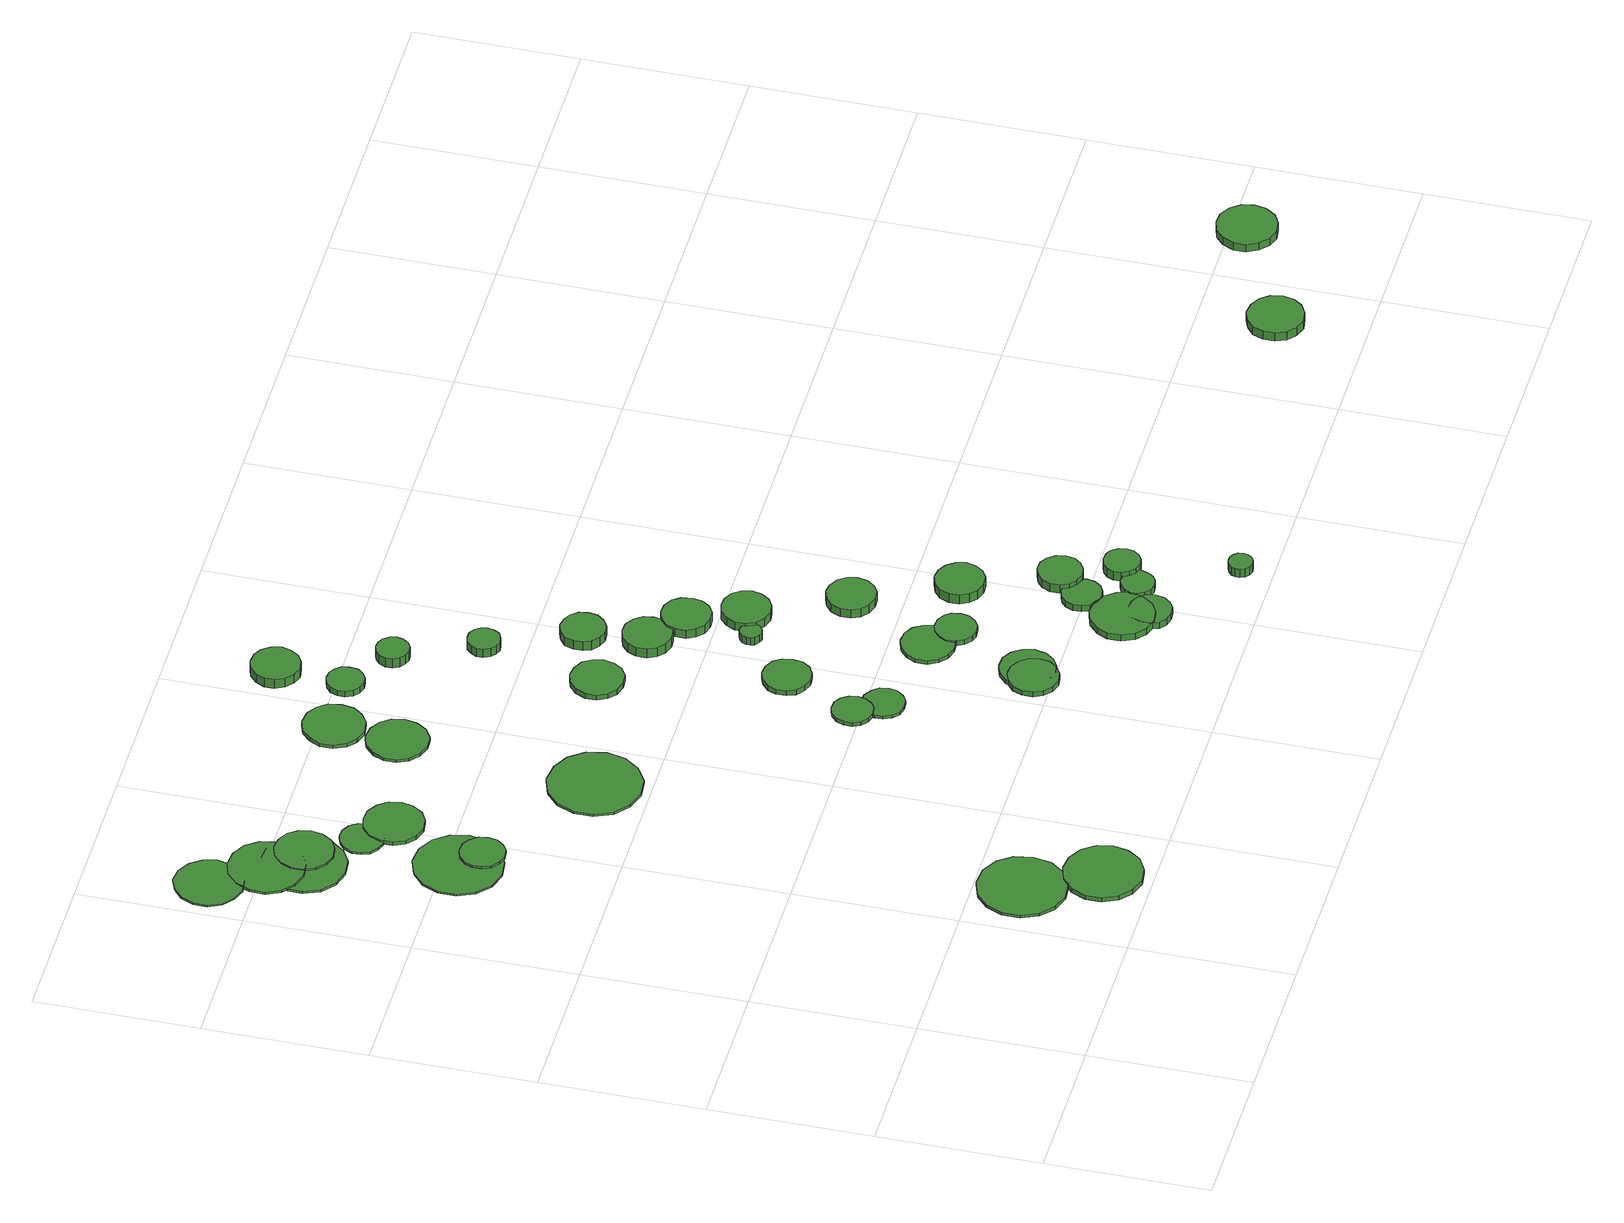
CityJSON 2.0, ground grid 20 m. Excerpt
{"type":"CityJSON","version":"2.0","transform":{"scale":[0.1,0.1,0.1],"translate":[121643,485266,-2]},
"CityObjects":{
"tree1":{"type":"SolitaryVegetationObject","attributes":{"function":"something"},"geometry":[{"type":"MultiSurface","lod":"1","boundaries":[[[0,1,2,3,4,5,6,7,8,9,10,11,12,13,14]],[[15,16,17,18,19,20,21,22,23,24,25,26,27,28,29]],[[0,29,28,1]],[[1,28,27,2]],[[2,27,26,3]],[[3,26,25,4]],[[4,25,24,5]],[[5,24,23,6]],[[6,23,22,7]],[[7,22,21,8]],[[8,21,20,9]],[[9,20,19,10]],[[10,19,18,11]],[[11,18,17,12]],[[12,17,16,13]],[[13,16,15,14]],[[14,15,29,0]]]}]},
"tree2":{"type":"SolitaryVegetationObject","attributes":{"function":"something"},"geometry":[{"type":"MultiSurface","lod":"1","boundaries":[[[30,31,32,33,34,35,36,37,38,39,40,41,42,43,44]],[[45,46,47,48,49,50,51,52,53,54,55,56,57,58,59]],[[30,59,58,31]],[[31,58,57,32]],[[32,57,56,33]],[[33,56,55,34]],[[34,55,54,35]],[[35,54,53,36]],[[36,53,52,37]],[[37,52,51,38]],[[38,51,50,39]],[[39,50,49,40]],[[40,49,48,41]],[[41,48,47,42]],[[42,47,46,43]],[[43,46,45,44]],[[44,45,59,30]]]}]},
"tree3":{"type":"SolitaryVegetationObject","attributes":{"function":"something"},"geometry":[{"type":"MultiSurface","lod":"1","boundaries":[[[60,61,62,63,64,65,66,67,68,69,70,71,72,73,74]],[[75,76,77,78,79,80,81,82,83,84,85,86,87,88,89]],[[60,89,88,61]],[[61,88,87,62]],[[62,87,86,63]],[[63,86,85,64]],[[64,85,84,65]],[[65,84,83,66]],[[66,83,82,67]],[[67,82,81,68]],[[68,81,80,69]],[[69,80,79,70]],[[70,79,78,71]],[[71,78,77,72]],[[72,77,76,73]],[[73,76,75,74]],[[74,75,89,60]]]}]},
"tree4":{"type":"SolitaryVegetationObject","attributes":{"function":"something"},"geometry":[{"type":"MultiSurface","lod":"1","boundaries":[[[90,91,92,93,94,95,96,97,98,99,100,101,102,103,104]],[[105,106,107,108,109,110,111,112,113,114,115,116,117,118,119]],[[90,119,118,91]],[[91,118,117,92]],[[92,117,116,93]],[[93,116,115,94]],[[94,115,114,95]],[[95,114,113,96]],[[96,113,112,97]],[[97,112,111,98]],[[98,111,110,99]],[[99,110,109,100]],[[100,109,108,101]],[[101,108,107,102]],[[102,107,106,103]],[[103,106,105,104]],[[104,105,119,90]]]}]},
"tree5":{"type":"SolitaryVegetationObject","attributes":{"function":"something"},"geometry":[{"type":"MultiSurface","lod":"1","boundaries":[[[120,121,122,123,124,125,126,127,128,129,130,131,132,133,134]],[[135,136,137,138,139,140,141,142,143,144,145,146,147,148,149]],[[120,149,148,121]],[[121,148,147,122]],[[122,147,146,123]],[[123,146,145,124]],[[124,145,144,125]],[[125,144,143,126]],[[126,143,142,127]],[[127,142,141,128]],[[128,141,140,129]],[[129,140,139,130]],[[130,139,138,131]],[[131,138,137,132]],[[132,137,136,133]],[[133,136,135,134]],[[134,135,149,120]]]}]},
"tree6":{"type":"SolitaryVegetationObject","attributes":{"function":"something"},"geometry":[{"type":"MultiSurface","lod":"1","boundaries":[[[150,151,152,153,154,155,156,157,158,159,160,161,162,163,164]],[[165,166,167,168,169,170,171,172,173,174,175,176,177,178,179]],[[150,179,178,151]],[[151,178,177,152]],[[152,177,176,153]],[[153,176,175,154]],[[154,175,174,155]],[[155,174,173,156]],[[156,173,172,157]],[[157,172,171,158]],[[158,171,170,159]],[[159,170,169,160]],[[160,169,168,161]],[[161,168,167,162]],[[162,167,166,163]],[[163,166,165,164]],[[164,165,179,150]]]}]},
"tree7":{"type":"SolitaryVegetationObject","attributes":{"function":"something"},"geometry":[{"type":"MultiSurface","lod":"1","boundaries":[[[180,181,182,183,184,185,186,187,188,189,190,191,192,193,194]],[[195,196,197,198,199,200,201,202,203,204,205,206,207,208,209]],[[180,209,208,181]],[[181,208,207,182]],[[182,207,206,183]],[[183,206,205,184]],[[184,205,204,185]],[[185,204,203,186]],[[186,203,202,187]],[[187,202,201,188]],[[188,201,200,189]],[[189,200,199,190]],[[190,199,198,191]],[[191,198,197,192]],[[192,197,196,193]],[[193,196,195,194]],[[194,195,209,180]]]}]},
"tree8":{"type":"SolitaryVegetationObject","attributes":{"function":"something"},"geometry":[{"type":"MultiSurface","lod":"1","boundaries":[[[210,211,212,213,214,215,216,217,218,219,220,221,222,223,224]],[[225,226,227,228,229,230,231,232,233,234,235,236,237,238,239]],[[210,239,238,211]],[[211,238,237,212]],[[212,237,236,213]],[[213,236,235,214]],[[214,235,234,215]],[[215,234,233,216]],[[216,233,232,217]],[[217,232,231,218]],[[218,231,230,219]],[[219,230,229,220]],[[220,229,228,221]],[[221,228,227,222]],[[222,227,226,223]],[[223,226,225,224]],[[224,225,239,210]]]}]},
"tree9":{"type":"SolitaryVegetationObject","attributes":{"function":"something"},"geometry":[{"type":"MultiSurface","lod":"1","boundaries":[[[240,241,242,243,244,245,246,247,248,249,250,251,252,253,254]],[[255,256,257,258,259,260,261,262,263,264,265,266,267,268,269]],[[240,269,268,241]],[[241,268,267,242]],[[242,267,266,243]],[[243,266,265,244]],[[244,265,264,245]],[[245,264,263,246]],[[246,263,262,247]],[[247,262,261,248]],[[248,261,260,249]],[[249,260,259,250]],[[250,259,258,251]],[[251,258,257,252]],[[252,257,256,253]],[[253,256,255,254]],[[254,255,269,240]]]}]},
"tree10":{"type":"SolitaryVegetationObject","attributes":{"function":"something"},"geometry":[{"type":"MultiSurface","lod":"1","boundaries":[[[270,271,272,273,274,275,276,277,278,279,280,281,282,283,284]],[[285,286,287,288,289,290,291,292,293,294,295,296,297,298,299]],[[270,299,298,271]],[[271,298,297,272]],[[272,297,296,273]],[[273,296,295,274]],[[274,295,294,275]],[[275,294,293,276]],[[276,293,292,277]],[[277,292,291,278]],[[278,291,290,279]],[[279,290,289,280]],[[280,289,288,281]],[[281,288,287,282]],[[282,287,286,283]],[[283,286,285,284]],[[284,285,299,270]]]}]},
"tree11":{"type":"SolitaryVegetationObject","attributes":{"function":"something"},"geometry":[{"type":"MultiSurface","lod":"1","boundaries":[[[300,301,302,303,304,305,306,307,308,309,310,311,312,313,314]],[[315,316,317,318,319,320,321,322,323,324,325,326,327,328,329]],[[300,329,328,301]],[[301,328,327,302]],[[302,327,326,303]],[[303,326,325,304]],[[304,325,324,305]],[[305,324,323,306]],[[306,323,322,307]],[[307,322,321,308]],[[308,321,320,309]],[[309,320,319,310]],[[310,319,318,311]],[[311,318,317,312]],[[312,317,316,313]],[[313,316,315,314]],[[314,315,329,300]]]}]},
"tree12":{"type":"SolitaryVegetationObject","attributes":{"function":"something"},"geometry":[{"type":"MultiSurface","lod":"1","boundaries":[[[330,331,332,333,334,335,336,337,338,339,340,341,342,343,344]],[[345,346,347,348,349,350,351,352,353,354,355,356,357,358,359]],[[330,359,358,331]],[[331,358,357,332]],[[332,357,356,333]],[[333,356,355,334]],[[334,355,354,335]],[[335,354,353,336]],[[336,353,352,337]],[[337,352,351,338]],[[338,351,350,339]],[[339,350,349,340]],[[340,349,348,341]],[[341,348,347,342]],[[342,347,346,343]],[[343,346,345,344]],[[344,345,359,330]]]}]},
"tree13":{"type":"SolitaryVegetationObject","attributes":{"function":"something"},"geometry":[{"type":"MultiSurface","lod":"1","boundaries":[[[360,361,362,363,364,365,366,367,368,369,370,371,372,373,374]],[[375,376,377,378,379,380,381,382,383,384,385,386,387,388,389]],[[360,389,388,361]],[[361,388,387,362]],[[362,387,386,363]],[[363,386,385,364]],[[364,385,384,365]],[[365,384,383,366]],[[366,383,382,367]],[[367,382,381,368]],[[368,381,380,369]],[[369,380,379,370]],[[370,379,378,371]],[[371,378,377,372]],[[372,377,376,373]],[[373,376,375,374]],[[374,375,389,360]]]}]},
"tree14":{"type":"SolitaryVegetationObject","attributes":{"function":"something"},"geometry":[{"type":"MultiSurface","lod":"1","boundaries":[[[390,391,392,393,394,395,396,397,398,399,400,401,402,403,404]],[[405,406,407,408,409,410,411,412,413,414,415,416,417,418,419]],[[390,419,418,391]],[[391,418,417,392]],[[392,417,416,393]],[[393,416,415,394]],[[394,415,414,395]],[[395,414,413,396]],[[396,413,412,397]],[[397,412,411,398]],[[398,411,410,399]],[[399,410,409,400]],[[400,409,408,401]],[[401,408,407,402]],[[402,407,406,403]],[[403,406,405,404]],[[404,405,419,390]]]}]},
"tree15":{"type":"SolitaryVegetationObject","attributes":{"function":"something"},"geometry":[{"type":"MultiSurface","lod":"1","boundaries":[[[420,421,422,423,424,425,426,427,428,429,430,431,432,433,434]],[[435,436,437,438,439,440,441,442,443,444,445,446,447,448,449]],[[420,449,448,421]],[[421,448,447,422]],[[422,447,446,423]],[[423,446,445,424]],[[424,445,444,425]],[[425,444,443,426]],[[426,443,442,427]],[[427,442,441,428]],[[428,441,440,429]],[[429,440,439,430]],[[430,439,438,431]],[[431,438,437,432]],[[432,437,436,433]],[[433,436,435,434]],[[434,435,449,420]]]}]},
"tree16":{"type":"SolitaryVegetationObject","attributes":{"function":"something"},"geometry":[{"type":"MultiSurface","lod":"1","boundaries":[[[450,451,452,453,454,455,456,457,458,459,460,461,462,463,464]],[[465,466,467,468,469,470,471,472,473,474,475,476,477,478,479]],[[450,479,478,451]],[[451,478,477,452]],[[452,477,476,453]],[[453,476,475,454]],[[454,475,474,455]],[[455,474,473,456]],[[456,473,472,457]],[[457,472,471,458]],[[458,471,470,459]],[[459,470,469,460]],[[460,469,468,461]],[[461,468,467,462]],[[462,467,466,463]],[[463,466,465,464]],[[464,465,479,450]]]}]},
"tree17":{"type":"SolitaryVegetationObject","attributes":{"function":"something"},"geometry":[{"type":"MultiSurface","lod":"1","boundaries":[[[480,481,482,483,484,485,486,487,488,489,490,491,492,493,494]],[[495,496,497,498,499,500,501,502,503,504,505,506,507,508,509]],[[480,509,508,481]],[[481,508,507,482]],[[482,507,506,483]],[[483,506,505,484]],[[484,505,504,485]],[[485,504,503,486]],[[486,503,502,487]],[[487,502,501,488]],[[488,501,500,489]],[[489,500,499,490]],[[490,499,498,491]],[[491,498,497,492]],[[492,497,496,493]],[[493,496,495,494]],[[494,495,509,480]]]}]},
"tree18":{"type":"SolitaryVegetationObject","attributes":{"function":"something"},"geometry":[{"type":"MultiSurface","lod":"1","boundaries":[[[510,511,512,513,514,515,516,517,518,519,520,521,522,523,524]],[[525,526,527,528,529,530,531,532,533,534,535,536,537,538,539]],[[510,539,538,511]],[[511,538,537,512]],[[512,537,536,513]],[[513,536,535,514]],[[514,535,534,515]],[[515,534,533,516]],[[516,533,532,517]],[[517,532,531,518]],[[518,531,530,519]],[[519,530,529,520]],[[520,529,528,521]],[[521,528,527,522]],[[522,527,526,523]],[[523,526,525,524]],[[524,525,539,510]]]}]},
"tree19":{"type":"SolitaryVegetationObject","attributes":{"function":"something"},"geometry":[{"type":"MultiSurface","lod":"1","boundaries":[[[540,541,542,543,544,545,546,547,548,549,550,551,552,553,554]],[[555,556,557,558,559,560,561,562,563,564,565,566,567,568,569]],[[540,569,568,541]],[[541,568,567,542]],[[542,567,566,543]],[[543,566,565,544]],[[544,565,564,545]],[[545,564,563,546]],[[546,563,562,547]],[[547,562,561,548]],[[548,561,560,549]],[[549,560,559,550]],[[550,559,558,551]],[[551,558,557,552]],[[552,557,556,553]],[[553,556,555,554]],[[554,555,569,540]]]}]},
"tree20":{"type":"SolitaryVegetationObject","attributes":{"function":"something"},"geometry":[{"type":"MultiSurface","lod":"1","boundaries":[[[570,571,572,573,574,575,576,577,578,579,580,581,582,583,584]],[[585,586,587,588,589,590,591,592,593,594,595,596,597,598,599]],[[570,599,598,571]],[[571,598,597,572]],[[572,597,596,573]],[[573,596,595,574]],[[574,595,594,575]],[[575,594,593,576]],[[576,593,592,577]],[[577,592,591,578]],[[578,591,590,579]],[[579,590,589,580]],[[580,589,588,581]],[[581,588,587,582]],[[582,587,586,583]],[[583,586,585,584]],[[584,585,599,570]]]}]},
"tree21":{"type":"SolitaryVegetationObject","attributes":{"function":"something"},"geometry":[{"type":"MultiSurface","lod":"1","boundaries":[[[600,601,602,603,604,605,606,607,608,609,610,611,612,613,614]],[[615,616,617,618,619,620,621,622,623,624,625,626,627,628,629]],[[600,629,628,601]],[[601,628,627,602]],[[602,627,626,603]],[[603,626,625,604]],[[604,625,624,605]],[[605,624,623,606]],[[606,623,622,607]],[[607,622,621,608]],[[608,621,620,609]],[[609,620,619,610]],[[610,619,618,611]],[[611,618,617,612]],[[612,617,616,613]],[[613,616,615,614]],[[614,615,629,600]]]}]},
"tree22":{"type":"SolitaryVegetationObject","attributes":{"function":"something"},"geometry":[{"type":"MultiSurface","lod":"1","boundaries":[[[630,631,632,633,634,635,636,637,638,639,640,641,642,643,644]],[[645,646,647,648,649,650,651,652,653,654,655,656,657,658,659]],[[630,659,658,631]],[[631,658,657,632]],[[632,657,656,633]],[[633,656,655,634]],[[634,655,654,635]],[[635,654,653,636]],[[636,653,652,637]],[[637,652,651,638]],[[638,651,650,639]],[[639,650,649,640]],[[640,649,648,641]],[[641,648,647,642]],[[642,647,646,643]],[[643,646,645,644]],[[644,645,659,630]]]}]},
"tree23":{"type":"SolitaryVegetationObject","attributes":{"function":"something"},"geometry":[{"type":"MultiSurface","lod":"1","boundaries":[[[660,661,662,663,664,665,666,667,668,669,670,671,672,673,674]],[[675,676,677,678,679,680,681,682,683,684,685,686,687,688,689]],[[660,689,688,661]],[[661,688,687,662]],[[662,687,686,663]],[[663,686,685,664]],[[664,685,684,665]],[[665,684,683,666]],[[666,683,682,667]],[[667,682,681,668]],[[668,681,680,669]],[[669,680,679,670]],[[670,679,678,671]],[[671,678,677,672]],[[672,677,676,673]],[[673,676,675,674]],[[674,675,689,660]]]}]},
"tree24":{"type":"SolitaryVegetationObject","attributes":{"function":"something"},"geometry":[{"type":"MultiSurface","lod":"1","boundaries":[[[690,691,692,693,694,695,696,697,698,699,700,701,702,703,704]],[[705,706,707,708,709,710,711,712,713,714,715,716,717,718,719]],[[690,719,718,691]],[[691,718,717,692]],[[692,717,716,693]],[[693,716,715,694]],[[694,715,714,695]],[[695,714,713,696]],[[696,713,712,697]],[[697,712,711,698]],[[698,711,710,699]],[[699,710,709,700]],[[700,709,708,701]],[[701,708,707,702]],[[702,707,706,703]],[[703,706,705,704]],[[704,705,719,690]]]}]},
"tree25":{"type":"SolitaryVegetationObject","attributes":{"function":"something"},"geometry":[{"type":"MultiSurface","lod":"1","boundaries":[[[720,721,722,723,724,725,726,727,728,729,730,731,732,733,734]],[[735,736,737,738,739,740,741,742,743,744,745,746,747,748,749]],[[720,749,748,721]],[[721,748,747,722]],[[722,747,746,723]],[[723,746,745,724]],[[724,745,744,725]],[[725,744,743,726]],[[726,743,742,727]],[[727,742,741,728]],[[728,741,740,729]],[[729,740,739,730]],[[730,739,738,731]],[[731,738,737,732]],[[732,737,736,733]],[[733,736,735,734]],[[734,735,749,720]]]}]},
"tree26":{"type":"SolitaryVegetationObject","attributes":{"function":"something"},"geometry":[{"type":"MultiSurface","lod":"1","boundaries":[[[750,751,752,753,754,755,756,757,758,759,760,761,762,763,764]],[[765,766,767,768,769,770,771,772,773,774,775,776,777,778,779]],[[750,779,778,751]],[[751,778,777,752]],[[752,777,776,753]],[[753,776,775,754]],[[754,775,774,755]],[[755,774,773,756]],[[756,773,772,757]],[[757,772,771,758]],[[758,771,770,759]],[[759,770,769,760]],[[760,769,768,761]],[[761,768,767,762]],[[762,767,766,763]],[[763,766,765,764]],[[764,765,779,750]]]}]},
"tree27":{"type":"SolitaryVegetationObject","attributes":{"function":"something"},"geometry":[{"type":"MultiSurface","lod":"1","boundaries":[[[780,781,782,783,784,785,786,787,788,789,790,791,792,793,794]],[[795,796,797,798,799,800,801,802,803,804,805,806,807,808,809]],[[780,809,808,781]],[[781,808,807,782]],[[782,807,806,783]],[[783,806,805,784]],[[784,805,804,785]],[[785,804,803,786]],[[786,803,802,787]],[[787,802,801,788]],[[788,801,800,789]],[[789,800,799,790]],[[790,799,798,791]],[[791,798,797,792]],[[792,797,796,793]],[[793,796,795,794]],[[794,795,809,780]]]}]},
"tree28":{"type":"SolitaryVegetationObject","attributes":{"function":"something"},"geometry":[{"type":"MultiSurface","lod":"1","boundaries":[[[810,811,812,813,814,815,816,817,818,819,820,821,822,823,824]],[[825,826,827,828,829,830,831,832,833,834,835,836,837,838,839]],[[810,839,838,811]],[[811,838,837,812]],[[812,837,836,813]],[[813,836,835,814]],[[814,835,834,815]],[[815,834,833,816]],[[816,833,832,817]],[[817,832,831,818]],[[818,831,830,819]],[[819,830,829,820]],[[820,829,828,821]],[[821,828,827,822]],[[822,827,826,823]],[[823,826,825,824]],[[824,825,839,810]]]}]},
"tree29":{"type":"SolitaryVegetationObject","attributes":{"function":"something"},"geometry":[{"type":"MultiSurface","lod":"1","boundaries":[[[840,841,842,843,844,845,846,847,848,849,850,851,852,853,854]],[[855,856,857,858,859,860,861,862,863,864,865,866,867,868,869]],[[840,869,868,841]],[[841,868,867,842]],[[842,867,866,843]],[[843,866,865,844]],[[844,865,864,845]],[[845,864,863,846]],[[846,863,862,847]],[[847,862,861,848]],[[848,861,860,849]],[[849,860,859,850]],[[850,859,858,851]],[[851,858,857,852]],[[852,857,856,853]],[[853,856,855,854]],[[854,855,869,840]]]}]},
"tree30":{"type":"SolitaryVegetationObject","attributes":{"function":"something"},"geometry":[{"type":"MultiSurface","lod":"1","boundaries":[[[870,871,872,873,874,875,876,877,878,879,880,881,882,883,884]],[[885,886,887,888,889,890,891,892,893,894,895,896,897,898,899]],[[870,899,898,871]],[[871,898,897,872]],[[872,897,896,873]],[[873,896,895,874]],[[874,895,894,875]],[[875,894,893,876]],[[876,893,892,877]],[[877,892,891,878]],[[878,891,890,879]],[[879,890,889,880]],[[880,889,888,881]],[[881,888,887,882]],[[882,887,886,883]],[[883,886,885,884]],[[884,885,899,870]]]}]},
"tree31":{"type":"SolitaryVegetationObject","attributes":{"function":"something"},"geometry":[{"type":"MultiSurface","lod":"1","boundaries":[[[900,901,902,903,904,905,906,907,908,909,910,911,912,913,914]],[[915,916,917,918,919,920,921,922,923,924,925,926,927,928,929]],[[900,929,928,901]],[[901,928,927,902]],[[902,927,926,903]],[[903,926,925,904]],[[904,925,924,905]],[[905,924,923,906]],[[906,923,922,907]],[[907,922,921,908]],[[908,921,920,909]],[[909,920,919,910]],[[910,919,918,911]],[[911,918,917,912]],[[912,917,916,913]],[[913,916,915,914]],[[914,915,929,900]]]}]},
"tree32":{"type":"SolitaryVegetationObject","attributes":{"function":"something"},"geometry":[{"type":"MultiSurface","lod":"1","boundaries":[[[930,931,932,933,934,935,936,937,938,939,940,941,942,943,944]],[[945,946,947,948,949,950,951,952,953,954,955,956,957,958,959]],[[930,959,958,931]],[[931,958,957,932]],[[932,957,956,933]],[[933,956,955,934]],[[934,955,954,935]],[[935,954,953,936]],[[936,953,952,937]],[[937,952,951,938]],[[938,951,950,939]],[[939,950,949,940]],[[940,949,948,941]],[[941,948,947,942]],[[942,947,946,943]],[[943,946,945,944]],[[944,945,959,930]]]}]},
"tree33":{"type":"SolitaryVegetationObject","attributes":{"function":"something"},"geometry":[{"type":"MultiSurface","lod":"1","boundaries":[[[960,961,962,963,964,965,966,967,968,969,970,971,972,973,974]],[[975,976,977,978,979,980,981,982,983,984,985,986,987,988,989]],[[960,989,988,961]],[[961,988,987,962]],[[962,987,986,963]],[[963,986,985,964]],[[964,985,984,965]],[[965,984,983,966]],[[966,983,982,967]],[[967,982,981,968]],[[968,981,980,969]],[[969,980,979,970]],[[970,979,978,971]],[[971,978,977,972]],[[972,977,976,973]],[[973,976,975,974]],[[974,975,989,960]]]}]},
"tree34":{"type":"SolitaryVegetationObject","attributes":{"function":"something"},"geometry":[{"type":"MultiSurface","lod":"1","boundaries":[[[990,991,992,993,994,995,996,997,998,999,1000,1001,1002,1003,1004]],[[1005,1006,1007,1008,1009,1010,1011,1012,1013,1014,1015,1016,1017,1018,1019]],[[990,1019,1018,991]],[[991,1018,1017,992]],[[992,1017,1016,993]],[[993,1016,1015,994]],[[994,1015,1014,995]],[[995,1014,1013,996]],[[996,1013,1012,997]],[[997,1012,1011,998]],[[998,1011,1010,999]],[[999,1010,1009,1000]],[[1000,1009,1008,1001]],[[1001,1008,1007,1002]],[[1002,1007,1006,1003]],[[1003,1006,1005,1004]],[[1004,1005,1019,990]]]}]},
"tree35":{"type":"SolitaryVegetationObject","attributes":{"function":"something"},"geometry":[{"type":"MultiSurface","lod":"1","boundaries":[[[1020,1021,1022,1023,1024,1025,1026,1027,1028,1029,1030,1031,1032,1033,1034]],[[1035,1036,1037,1038,1039,1040,1041,1042,1043,1044,1045,1046,1047,1048,1049]],[[1020,1049,1048,1021]],[[1021,1048,1047,1022]],[[1022,1047,1046,1023]],[[1023,1046,1045,1024]],[[1024,1045,1044,1025]],[[1025,1044,1043,1026]],[[1026,1043,1042,1027]],[[1027,1042,1041,1028]],[[1028,1041,1040,1029]],[[1029,1040,1039,1030]],[[1030,1039,1038,1031]],[[1031,1038,1037,1032]],[[1032,1037,1036,1033]],[[1033,1036,1035,1034]],[[1034,1035,1049,1020]]]}]},
"tree36":{"type":"SolitaryVegetationObject","attributes":{"function":"something"},"geometry":[{"type":"MultiSurface","lod":"1","boundaries":[[[1050,1051,1052,1053,1054,1055,1056,1057,1058,1059,1060,1061,1062,1063,1064]],[[1065,1066,1067,1068,1069,1070,1071,1072,1073,1074,1075,1076,1077,1078,1079]],[[1050,1079,1078,1051]],[[1051,1078,1077,1052]],[[1052,1077,1076,1053]],[[1053,1076,1075,1054]],[[1054,1075,1074,1055]],[[1055,1074,1073,1056]],[[1056,1073,1072,1057]],[[1057,1072,1071,1058]],[[1058,1071,1070,1059]],[[1059,1070,1069,1060]],[[1060,1069,1068,1061]],[[1061,1068,1067,1062]],[[1062,1067,1066,1063]],[[1063,1066,1065,1064]],[[1064,1065,1079,1050]]]}]},
"tree37":{"type":"SolitaryVegetationObject","attributes":{"function":"something"},"geometry":[{"type":"MultiSurface","lod":"1","boundaries":[[[1080,1081,1082,1083,1084,1085,1086,1087,1088,1089,1090,1091,1092,1093,1094]],[[1095,1096,1097,1098,1099,1100,1101,1102,1103,1104,1105,1106,1107,1108,1109]],[[1080,1109,1108,1081]],[[1081,1108,1107,1082]],[[1082,1107,1106,1083]],[[1083,1106,1105,1084]],[[1084,1105,1104,1085]],[[1085,1104,1103,1086]],[[1086,1103,1102,1087]],[[1087,1102,1101,1088]],[[1088,1101,1100,1089]],[[1089,1100,1099,1090]],[[1090,1099,1098,1091]],[[1091,1098,1097,1092]],[[1092,1097,1096,1093]],[[1093,1096,1095,1094]],[[1094,1095,1109,1080]]]}]},
"tree38":{"type":"SolitaryVegetationObject","attributes":{"function":"something"},"geometry":[{"type":"MultiSurface","lod":"1","boundaries":[[[1110,1111,1112,1113,1114,1115,1116,1117,1118,1119,1120,1121,1122,1123,1124]],[[1125,1126,1127,1128,1129,1130,1131,1132,1133,1134,1135,1136,1137,1138,1139]],[[1110,1139,1138,1111]],[[1111,1138,1137,1112]],[[1112,1137,1136,1113]],[[1113,1136,1135,1114]],[[1114,1135,1134,1115]],[[1115,1134,1133,1116]],[[1116,1133,1132,1117]],[[1117,1132,1131,1118]],[[1118,1131,1130,1119]],[[1119,1130,1129,1120]],[[1120,1129,1128,1121]],[[1121,1128,1127,1122]],[[1122,1127,1126,1123]],[[1123,1126,1125,1124]],[[1124,1125,1139,1110]]]}]},
"tree39":{"type":"SolitaryVegetationObject","attributes":{"function":"something"},"geometry":[{"type":"MultiSurface","lod":"1","boundaries":[[[1140,1141,1142,1143,1144,1145,1146,1147,1148,1149,1150,1151,1152,1153,1154]],[[1155,1156,1157,1158,1159,1160,1161,1162,1163,1164,1165,1166,1167,1168,1169]],[[1140,1169,1168,1141]],[[1141,1168,1167,1142]],[[1142,1167,1166,1143]],[[1143,1166,1165,1144]],[[1144,1165,1164,1145]],[[1145,1164,1163,1146]],[[1146,1163,1162,1147]],[[1147,1162,1161,1148]],[[1148,1161,1160,1149]],[[1149,1160,1159,1150]],[[1150,1159,1158,1151]],[[1151,1158,1157,1152]],[[1152,1157,1156,1153]],[[1153,1156,1155,1154]],[[1154,1155,1169,1140]]]}]},
"tree40":{"type":"SolitaryVegetationObject","attributes":{"function":"something"},"geometry":[{"type":"MultiSurface","lod":"1","boundaries":[[[1170,1171,1172,1173,1174,1175,1176,1177,1178,1179,1180,1181,1182,1183,1184]],[[1185,1186,1187,1188,1189,1190,1191,1192,1193,1194,1195,1196,1197,1198,1199]],[[1170,1199,1198,1171]],[[1171,1198,1197,1172]],[[1172,1197,1196,1173]],[[1173,1196,1195,1174]],[[1174,1195,1194,1175]],[[1175,1194,1193,1176]],[[1176,1193,1192,1177]],[[1177,1192,1191,1178]],[[1178,1191,1190,1179]],[[1179,1190,1189,1180]],[[1180,1189,1188,1181]],[[1181,1188,1187,1182]],[[1182,1187,1186,1183]],[[1183,1186,1185,1184]],[[1184,1185,1199,1170]]]}]},
"tree41":{"type":"SolitaryVegetationObject","attributes":{"function":"something"},"geometry":[{"type":"MultiSurface","lod":"1","boundaries":[[[1200,1201,1202,1203,1204,1205,1206,1207,1208,1209,1210,1211,1212,1213,1214]],[[1215,1216,1217,1218,1219,1220,1221,1222,1223,1224,1225,1226,1227,1228,1229]],[[1200,1229,1228,1201]],[[1201,1228,1227,1202]],[[1202,1227,1226,1203]],[[1203,1226,1225,1204]],[[1204,1225,1224,1205]],[[1205,1224,1223,1206]],[[1206,1223,1222,1207]],[[1207,1222,1221,1208]],[[1208,1221,1220,1209]],[[1209,1220,1219,1210]],[[1210,1219,1218,1211]],[[1211,1218,1217,1212]],[[1212,1217,1216,1213]],[[1213,1216,1215,1214]],[[1214,1215,1229,1200]]]}]}
},
"vertices":[
[320,142,14],[316,164,14],[303,182,14],[284,193,14],[261,195,14],[240,188,14],[224,173,14],[215,153,14],[215,131,14],[224,111,14],[240,96,14],[261,89,14],[284,91,14],[303,102,14],[316,120,14],[316,120,10],[303,102,10],[284,91,10],[261,89,10],[240,96,10],[224,111,10],[215,131,10],[215,153,10],[224,173,10],[240,188,10],[261,195,10],[284,193,10],[303,182,10],[316,164,10],[320,142,10],
[360,57,16],[356,76,16],[345,92,16],[327,102,16],[308,104,16],[289,98,16],[274,85,16],[266,67,16],[266,47,16],[274,29,16],[289,16,16],[308,10,16],[327,12,16],[345,22,16],[356,38,16],[356,38,10],[345,22,10],[327,12,10],[308,10,10],[289,16,10],[274,29,10],[266,47,10],[266,67,10],[274,85,10],[289,98,10],[308,104,10],[327,102,10],[345,92,10],[356,76,10],[360,57,10],
[88,1053,13],[84,1069,13],[74,1083,13],[59,1092,13],[42,1094,13],[26,1088,13],[13,1077,13],[6,1061,13],[6,1044,13],[13,1028,13],[26,1017,13],[42,1011,13],[59,1013,13],[74,1022,13],[84,1036,13],[84,1036,11],[74,1022,11],[59,1013,11],[42,1011,11],[26,1017,11],[13,1028,11],[6,1044,11],[6,1061,11],[13,1077,11],[26,1088,11],[42,1094,11],[59,1092,11],[74,1083,11],[84,1069,11],[88,1053,11],
[135,994,14],[131,1013,14],[120,1029,14],[103,1038,14],[84,1040,14],[66,1034,14],[52,1021,14],[44,1004,14],[44,985,14],[52,967,14],[66,955,14],[84,949,14],[103,951,14],[120,960,14],[131,976,14],[131,976,11],[120,960,11],[103,951,11],[84,949,11],[66,955,11],[52,967,11],[44,985,11],[44,1004,11],[52,1021,11],[66,1034,11],[84,1040,11],[103,1038,11],[120,1029,11],[131,1013,11],[135,994,11],
[211,784,5],[206,806,5],[193,824,5],[173,835,5],[151,837,5],[130,830,5],[113,815,5],[104,795,5],[104,773,5],[113,752,5],[130,737,5],[151,730,5],[173,733,5],[193,744,5],[206,762,5],[206,762,3],[193,744,3],[173,733,3],[151,730,3],[130,737,3],[113,752,3],[104,773,3],[104,795,3],[113,815,3],[130,830,3],[151,837,3],[173,835,3],[193,824,3],[206,806,3],[211,784,3],
[157,954,13],[153,975,13],[140,992,13],[122,1003,13],[101,1005,13],[81,998,13],[65,984,13],[57,965,13],[57,944,13],[65,924,13],[81,910,13],[101,904,13],[122,906,13],[140,916,13],[153,934,13],[153,934,10],[140,916,10],[122,906,10],[101,904,10],[81,910,10],[65,924,10],[57,944,10],[57,965,10],[65,984,10],[81,998,10],[101,1005,10],[122,1003,10],[140,992,10],[153,975,10],[157,954,10],
[208,761,9],[206,772,9],[199,781,9],[190,787,9],[178,788,9],[168,785,9],[159,777,9],[155,767,9],[155,756,9],[159,745,9],[168,738,9],[178,734,9],[190,735,9],[199,741,9],[206,750,9],[206,750,6],[199,741,6],[190,735,6],[178,734,6],[168,738,6],[159,745,6],[155,756,6],[155,767,6],[159,777,6],[168,785,6],[178,788,6],[190,787,6],[199,781,6],[206,772,6],[208,761,6],
[163,960,15],[160,974,15],[152,986,15],[139,993,15],[124,995,15],[110,990,15],[99,980,15],[93,967,15],[93,952,15],[99,939,15],[110,929,15],[124,924,15],[139,926,15],[152,933,15],[160,945,15],[160,945,11],[152,933,11],[139,926,11],[124,924,11],[110,929,11],[99,939,11],[93,952,11],[93,967,11],[99,980,11],[110,990,11],[124,995,11],[139,993,11],[152,986,11],[160,974,11],[163,960,11],
[192,900,14],[190,911,14],[184,920,14],[174,926,14],[163,927,14],[153,923,14],[144,916,14],[140,906,14],[140,895,14],[144,885,14],[153,878,14],[163,874,14],[174,875,14],[184,881,14],[190,890,14],[190,890,11],[184,881,11],[174,875,11],[163,874,11],[153,878,11],[144,885,11],[140,895,11],[140,906,11],[144,916,11],[153,923,11],[163,927,11],[174,926,11],[184,920,11],[190,911,11],[192,900,11],
[237,871,16],[234,886,16],[225,898,16],[212,906,16],[197,907,16],[182,903,16],[171,893,16],[165,879,16],[165,864,16],[171,850,16],[182,840,16],[197,835,16],[212,837,16],[225,844,16],[234,857,16],[234,857,11],[225,844,11],[212,837,11],[197,835,11],[182,840,11],[171,850,11],[165,864,11],[165,879,11],[171,893,11],[182,903,11],[197,907,11],[212,906,11],[225,898,11],[234,886,11],[237,871,11],
[386,665,12],[381,688,12],[367,707,12],[347,718,12],[323,721,12],[301,714,12],[283,698,12],[274,676,12],[274,653,12],[283,631,12],[301,616,12],[323,608,12],[347,611,12],[367,623,12],[381,642,12],[381,642,9],[367,623,9],[347,611,9],[323,608,9],[301,616,9],[283,631,9],[274,653,9],[274,676,9],[283,698,9],[301,714,9],[323,721,9],[347,718,9],[367,707,9],[381,688,9],[386,665,9],
[384,904,15],[381,919,15],[372,931,15],[359,939,15],[343,941,15],[329,936,15],[317,925,15],[311,911,15],[311,896,15],[317,882,15],[329,872,15],[343,867,15],[359,868,15],[372,876,15],[381,889,15],[381,889,11],[372,876,11],[359,868,11],[343,867,11],[329,872,11],[317,882,11],[311,896,11],[311,911,11],[317,925,11],[329,936,11],[343,941,11],[359,939,11],[372,931,11],[381,919,11],[384,904,11],
[390,980,17],[387,996,17],[378,1008,17],[365,1016,17],[349,1018,17],[334,1013,17],[323,1002,17],[316,988,17],[316,973,17],[323,958,17],[334,948,17],[349,943,17],[365,945,17],[378,953,17],[387,965,17],[387,965,12],[378,953,12],[365,945,12],[349,943,12],[334,948,12],[323,958,12],[316,973,12],[316,988,12],[323,1002,12],[334,1013,12],[349,1018,12],[365,1016,12],[378,1008,12],[387,996,12],[390,980,12],
[551,408,15],[549,418,15],[543,427,15],[535,432,15],[524,433,15],[515,430,15],[507,423,15],[503,413,15],[503,403,15],[507,394,15],[515,387,15],[524,384,15],[535,385,15],[543,390,15],[549,399,15],[549,399,10],[543,390,10],[535,385,10],[524,384,10],[515,387,10],[507,394,10],[503,403,10],[503,413,10],[507,423,10],[515,430,10],[524,433,10],[535,432,10],[543,427,10],[549,418,10],[551,408,10],
[575,377,14],[573,388,14],[566,396,14],[557,402,14],[547,403,14],[536,399,14],[529,392,14],[524,382,14],[524,372,14],[529,362,14],[536,355,14],[547,352,14],[557,353,14],[566,358,14],[573,367,14],[573,367,10],[566,358,10],[557,353,10],[547,352,10],[536,355,10],[529,362,10],[524,372,10],[524,382,10],[529,392,10],[536,399,10],[547,403,10],[557,402,10],[566,396,10],[573,388,10],[575,377,10],
[665,221,17],[663,233,17],[655,243,17],[644,250,17],[632,251,17],[620,247,17],[610,239,17],[605,227,17],[605,214,17],[610,203,17],[620,194,17],[632,190,17],[644,192,17],[655,198,17],[663,208,17],[663,208,10],[655,198,10],[644,192,10],[632,190,10],[620,194,10],[610,203,10],[605,214,10],[605,227,10],[610,239,10],[620,247,10],[632,251,10],[644,250,10],[655,243,10],[663,233,10],[665,221,10],
[594,496,18],[592,508,18],[585,518,18],[574,524,18],[562,525,18],[551,521,18],[541,513,18],[537,502,18],[537,490,18],[541,479,18],[551,471,18],[562,467,18],[574,468,18],[585,474,18],[592,484,18],[592,484,11],[585,474,11],[574,468,11],[562,467,11],[551,471,11],[541,479,11],[537,490,11],[537,502,11],[541,513,11],[551,521,11],[562,525,11],[574,524,11],[585,518,11],[592,508,11],[594,496,11],
[681,231,16],[678,244,16],[670,256,16],[658,263,16],[644,264,16],[631,260,16],[621,250,16],[615,238,16],[615,224,16],[621,211,16],[631,202,16],[644,197,16],[658,199,16],[670,206,16],[678,217,16],[678,217,10],[670,206,10],[658,199,10],[644,197,10],[631,202,10],[621,211,10],[615,224,10],[615,238,10],[621,250,10],[631,260,10],[644,264,10],[658,263,10],[670,256,10],[678,244,10],[681,231,10],
[540,707,18],[537,720,18],[530,731,18],[518,737,18],[505,739,18],[492,735,18],[482,726,18],[476,713,18],[476,700,18],[482,688,18],[492,679,18],[505,675,18],[518,676,18],[530,683,18],[537,694,18],[537,694,11],[530,683,11],[518,676,11],[505,675,11],[492,679,11],[482,688,11],[476,700,11],[476,713,11],[482,726,11],[492,735,11],[505,739,11],[518,737,11],[530,731,11],[537,720,11],[540,707,11],
[454,987,20],[453,996,20],[447,1003,20],[439,1008,20],[430,1009,20],[421,1006,20],[414,1000,20],[410,991,20],[410,982,20],[414,973,20],[421,967,20],[430,964,20],[439,965,20],[447,970,20],[453,977,20],[453,977,12],[447,970,12],[439,965,12],[430,964,12],[421,967,12],[414,973,12],[410,982,12],[410,991,12],[414,1000,12],[421,1006,12],[430,1009,12],[439,1008,12],[447,1003,12],[453,996,12],[454,987,12],
[463,1070,26],[460,1082,26],[453,1092,26],[443,1098,26],[430,1099,26],[419,1096,26],[409,1087,26],[404,1076,26],[404,1064,26],[409,1053,26],[419,1044,26],[430,1040,26],[443,1042,26],[453,1048,26],[460,1058,26],[460,1058,13],[453,1048,13],[443,1042,13],[430,1040,13],[419,1044,13],[409,1053,13],[404,1064,13],[404,1076,13],[409,1087,13],[419,1096,13],[430,1099,13],[443,1098,13],[453,1092,13],[460,1082,13],[463,1070,13],
[695,353,16],[692,366,16],[685,377,16],[673,384,16],[660,385,16],[647,381,16],[637,372,16],[631,360,16],[631,346,16],[637,334,16],[647,325,16],[660,321,16],[673,322,16],[685,329,16],[692,340,16],[692,340,11],[685,329,11],[673,322,11],[660,321,11],[647,325,11],[637,334,11],[631,346,11],[631,360,11],[637,372,11],[647,381,11],[660,385,11],[673,384,11],[685,377,11],[692,366,11],[695,353,11],
[514,946,25],[512,954,25],[507,961,25],[500,965,25],[492,966,25],[484,963,25],[478,958,25],[474,950,25],[474,942,25],[478,934,25],[484,929,25],[492,926,25],[500,927,25],[507,931,25],[512,938,25],[512,938,12],[507,931,12],[500,927,12],[492,926,12],[484,929,12],[478,934,12],[474,942,12],[474,950,12],[478,958,12],[484,963,12],[492,966,12],[500,965,12],[507,961,12],[512,954,12],[514,946,12],
[553,848,27],[551,856,27],[547,862,27],[539,867,27],[531,867,27],[524,865,27],[518,859,27],[514,852,27],[514,844,27],[518,836,27],[524,831,27],[531,828,27],[539,829,27],[547,833,27],[551,840,27],[551,840,15],[547,833,15],[539,829,15],[531,828,15],[524,831,15],[518,836,15],[514,844,15],[514,852,15],[518,859,15],[524,865,15],[531,867,15],[539,867,15],[547,862,15],[551,856,15],[553,848,15],
[622,668,24],[620,680,24],[613,690,24],[602,697,24],[590,698,24],[578,694,24],[569,686,24],[564,675,24],[564,662,24],[569,651,24],[578,643,24],[590,639,24],[602,640,24],[613,646,24],[620,656,24],[620,656,11],[613,646,11],[602,640,11],[590,639,11],[578,643,11],[569,651,11],[564,662,11],[564,675,11],[569,686,11],[578,694,11],[590,698,11],[602,697,11],[613,690,11],[620,680,11],[622,668,11],
[641,555,22],[640,560,22],[637,564,22],[632,567,22],[627,568,22],[622,566,22],[617,562,22],[615,557,22],[615,552,22],[617,547,22],[622,543,22],[627,541,22],[632,542,22],[637,545,22],[640,549,22],[640,549,11],[637,545,11],[632,542,11],[627,541,11],[622,543,11],[617,547,11],[615,552,11],[615,557,11],[617,562,11],[622,566,11],[627,568,11],[632,567,11],[637,564,11],[640,560,11],[641,555,11],
[721,328,18],[719,339,18],[713,347,18],[704,352,18],[693,353,18],[684,350,18],[676,343,18],[671,334,18],[671,323,18],[676,313,18],[684,306,18],[693,303,18],[704,304,18],[713,310,18],[719,318,18],[719,318,11],[713,310,11],[704,304,11],[693,303,11],[684,306,11],[676,313,11],[671,323,11],[671,334,11],[676,343,11],[684,350,11],[693,353,11],[704,352,11],[713,347,11],[719,339,11],[721,328,11],
[608,742,27],[606,753,27],[599,762,27],[589,767,27],[578,769,27],[568,765,27],[559,758,27],[555,747,27],[555,736,27],[559,726,27],[568,719,27],[578,715,27],[589,716,27],[599,722,27],[606,731,27],[606,731,14],[599,722,14],[589,716,14],[578,715,14],[568,719,14],[559,726,14],[555,736,14],[555,747,14],[559,758,14],[568,765,14],[578,769,14],[589,767,14],[599,762,14],[606,753,14],[608,742,14],
[804,148,19],[800,163,19],[791,176,19],[777,184,19],[761,186,19],[746,181,19],[734,170,19],[727,156,19],[727,140,19],[734,125,19],[746,114,19],[761,109,19],[777,111,19],[791,119,19],[800,132,19],[800,132,10],[791,119,10],[777,111,10],[761,109,10],[746,114,10],[734,125,10],[727,140,10],[727,156,10],[734,170,10],[746,181,10],[761,186,10],[777,184,10],[791,176,10],[800,163,10],[804,148,10],
[807,119,19],[805,129,19],[798,138,19],[789,143,19],[779,144,19],[768,141,19],[760,134,19],[756,124,19],[756,113,19],[760,103,19],[768,96,19],[779,93,19],[789,94,19],[798,99,19],[805,108,19],[805,108,10],[798,99,10],[789,94,10],[779,93,10],[768,96,10],[760,103,10],[756,113,10],[756,124,10],[760,134,10],[768,141,10],[779,144,10],[789,143,10],[798,138,10],[805,129,10],[807,119,10],
[662,632,27],[660,645,27],[653,655,27],[642,661,27],[630,662,27],[618,658,27],[609,650,27],[604,639,27],[604,626,27],[609,615,27],[618,607,27],[630,603,27],[642,604,27],[653,610,27],[660,620,27],[660,620,15],[653,610,15],[642,604,15],[630,603,15],[618,607,15],[609,615,15],[604,626,15],[604,639,15],[609,650,15],[618,658,15],[630,662,15],[642,661,15],[653,655,15],[660,645,15],[662,632,15],
[693,569,26],[690,581,26],[683,591,26],[672,597,26],[660,598,26],[648,595,26],[639,586,26],[634,575,26],[634,563,26],[639,551,26],[648,543,26],[660,539,26],[672,541,26],[683,547,26],[690,557,26],[690,557,14],[683,547,14],[672,541,14],[660,539,14],[648,543,14],[639,551,14],[634,563,14],[634,575,14],[639,586,14],[648,595,14],[660,598,14],[672,597,14],[683,591,14],[690,581,14],[693,569,14],
[814,202,20],[812,212,20],[806,220,20],[797,225,20],[787,226,20],[778,223,20],[770,216,20],[766,207,20],[766,197,20],[770,188,20],[778,181,20],[787,178,20],[797,179,20],[806,184,20],[812,192,20],[812,192,11],[806,184,11],[797,179,11],[787,178,11],[778,181,11],[770,188,11],[766,197,11],[766,207,11],[770,216,11],[778,223,11],[787,226,11],[797,225,11],[806,220,11],[812,212,11],[814,202,11],
[746,457,26],[743,469,26],[736,479,26],[725,485,26],[713,487,26],[701,483,26],[692,475,26],[687,463,26],[687,451,26],[692,440,26],[701,432,26],[713,428,26],[725,429,26],[736,435,26],[743,445,26],[743,445,14],[736,435,14],[725,429,14],[713,428,14],[701,432,14],[692,440,14],[687,451,14],[687,463,14],[692,475,14],[701,483,14],[713,487,14],[725,485,14],[736,479,14],[743,469,14],[746,457,14],
[843,144,21],[841,152,21],[836,159,21],[829,163,21],[820,164,21],[812,161,21],[806,156,21],[802,148,21],[802,140,21],[806,132,21],[812,126,21],[820,124,21],[829,125,21],[836,129,21],[841,136,21],[841,136,11],[836,129,11],[829,125,11],[820,124,11],[812,126,11],[806,132,11],[802,140,11],[802,148,11],[806,156,11],[812,161,11],[820,164,11],[829,163,11],[836,159,11],[841,152,11],[843,144,11],
[801,342,27],[798,354,27],[791,364,27],[780,370,27],[768,372,27],[756,368,27],[747,360,27],[742,348,27],[742,336,27],[747,325,27],[756,317,27],[768,313,27],[780,314,27],[791,320,27],[798,330,27],[798,330,14],[791,320,14],[780,314,14],[768,313,14],[756,317,14],[747,325,14],[742,336,14],[742,348,14],[747,360,14],[756,368,14],[768,372,14],[780,370,14],[791,364,14],[798,354,14],[801,342,14],
[842,234,26],[840,245,26],[833,254,26],[824,260,26],[813,261,26],[802,257,26],[794,250,26],[789,240,26],[789,228,26],[794,218,26],[802,211,26],[813,207,26],[824,209,26],[833,214,26],[840,223,26],[840,223,14],[833,214,14],[824,209,14],[813,207,14],[802,211,14],[794,218,14],[789,228,14],[789,240,14],[794,250,14],[802,257,14],[813,261,14],[824,260,14],[833,254,14],[840,245,14],[842,234,14],
[897,37,25],[896,43,25],[892,48,25],[887,51,25],[881,51,25],[875,49,25],[870,45,25],[868,40,25],[868,34,25],[870,28,25],[875,24,25],[881,22,25],[887,23,25],[892,26,25],[896,31,25],[896,31,13],[892,26,13],[887,23,13],[881,22,13],[875,24,13],[870,28,13],[868,34,13],[868,40,13],[870,45,13],[875,49,13],[881,51,13],[887,51,13],[892,48,13],[896,43,13],[897,37,13],
[870,169,27],[868,178,27],[863,186,27],[855,190,27],[846,191,27],[837,188,27],[831,182,27],[827,174,27],[827,165,27],[831,156,27],[837,150,27],[846,147,27],[855,148,27],[863,153,27],[868,160,27],[868,160,14],[863,153,14],[855,148,14],[846,147,14],[837,150,14],[831,156,14],[827,165,14],[827,174,14],[831,182,14],[837,188,14],[846,191,14],[855,190,14],[863,186,14],[868,178,14],[870,169,14],
[1359,106,24],[1356,120,24],[1348,131,24],[1335,138,24],[1321,140,24],[1308,135,24],[1297,126,24],[1292,113,24],[1292,99,24],[1297,86,24],[1308,77,24],[1321,72,24],[1335,74,24],[1348,81,24],[1356,92,24],[1356,92,12],[1348,81,12],[1335,74,12],[1321,72,12],[1308,77,12],[1297,86,12],[1292,99,12],[1292,113,12],[1297,126,12],[1308,135,12],[1321,140,12],[1335,138,12],[1348,131,12],[1356,120,12],[1359,106,12],
[1510,177,24],[1507,192,24],[1498,204,24],[1485,212,24],[1470,213,24],[1456,209,24],[1445,199,24],[1438,185,24],[1438,170,24],[1445,156,24],[1456,146,24],[1470,141,24],[1485,143,24],[1498,150,24],[1507,163,24],[1507,163,13],[1498,150,13],[1485,143,13],[1470,141,13],[1456,146,13],[1445,156,13],[1438,170,13],[1438,185,13],[1445,199,13],[1456,209,13],[1470,213,13],[1485,212,13],[1498,204,13],[1507,192,13],[1510,177,13]
]}
